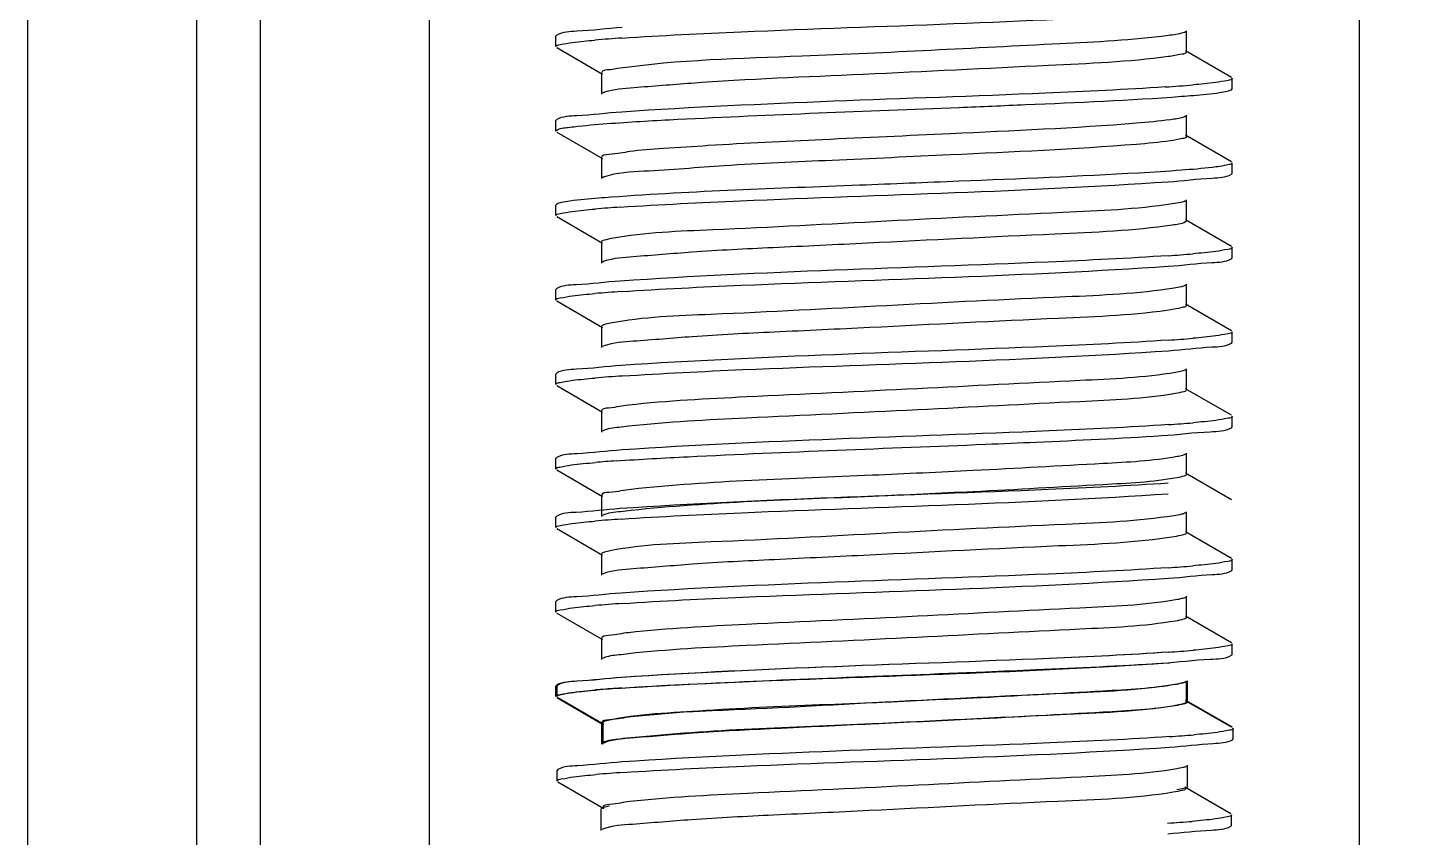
# Model space of a CAD drawing. Extents: x 1382187 to 1725648, y 860327 to 1571294.
# Drawn here: x 1506559.6 to 1506947.2, y 1250876.9 to 1251105.2 of the extents above; entities that cross this region are included whole.
import ezdxf

# ---------------------------------------------------------------- set-up
doc = ezdxf.new("R2010")
doc.units = 0
doc.header["$LTSCALE"] = 1000
doc.header["$MEASUREMENT"] = 0
doc.styles.get("Standard").update_dxf_attribs({"font": 'gbenor.shx', "bigfont": 'gbcbig.shx'})
doc.dimstyles.get("Standard").update_dxf_attribs({"dimtxt": 0.18, "dimasz": 0.18, "dimexe": 0.18, "dimexo": 0.0625, "dimgap": 0.09, "dimtad": 0, "dimtih": 1, "dimtoh": 1, "dimdec": 4, "dimzin": 0, "dimdsep": 46, "dimtxsty": 'Standard', "dimcen": 0.09, "dimadec": 0, "dimazin": 0, "dimtfac": 1, "dimtdec": 4, "dimtofl": 0, "dimtmove": 0, "dimatfit": 3, "dimfxl": 0, "dimtolj": 1, "dimtzin": 0, "dimarcsym": 0})

msp = doc.modelspace()

# ---------------------------------------------------------------- linework, layer by layer
at = {"linetype": 'Continuous'}
for p, q in [((1506559.63, 1253335.18), (1506559.63, 1248594.16)), ((1506607.26, 1253335.18), (1506607.26, 1248594.16)), ((1506625.12, 1253335.18), (1506625.12, 1248594.16)), ((1506672.74, 1253335.18), (1506672.74, 1248594.16)), ((1506934.68, 1253335.18), (1506934.68, 1248594.16)), ((1506708.69, 1251103.06), (1506708.46, 1251102.8)), ((1506708.46, 1251099.83), (1506708.46, 1251102.8)), ((1506708.46, 1251099.83), (1506708.46, 1251102.8)), ((1506886.07, 1251098.34), (1506886.07, 1251104.29)), ((1506708.69, 1251099.57), (1506721.61, 1251092.08)), ((1506898.74, 1251091.16), (1506885.81, 1251098.64)), ((1506721.35, 1251092.39), (1506721.35, 1251086.43)), ((1506898.74, 1251087.66), (1506898.96, 1251087.92)), ((1506898.96, 1251087.92), (1506898.96, 1251090.9)), ((1506898.96, 1251087.92), (1506898.96, 1251090.9)), ((1506886.07, 1251074.53), (1506886.07, 1251080.48)), ((1506708.69, 1251079.25), (1506708.46, 1251078.99)), ((1506708.46, 1251076.01), (1506708.46, 1251078.99)), ((1506708.46, 1251076.01), (1506708.46, 1251078.99)), ((1506708.69, 1251075.75), (1506721.61, 1251068.27)), ((1506898.74, 1251067.34), (1506885.81, 1251074.83)), ((1506721.35, 1251068.57), (1506721.35, 1251062.62)), ((1506898.74, 1251063.85), (1506898.96, 1251064.11)), ((1506898.96, 1251064.11), (1506898.96, 1251067.08)), ((1506898.96, 1251064.11), (1506898.96, 1251067.08)), ((1506886.07, 1251050.71), (1506886.07, 1251056.67)), ((1506708.69, 1251055.44), (1506708.46, 1251055.18)), ((1506708.46, 1251052.2), (1506708.46, 1251055.18)), ((1506708.46, 1251052.2), (1506708.46, 1251055.18)), ((1506708.69, 1251051.94), (1506721.61, 1251044.46)), ((1506898.74, 1251043.53), (1506885.81, 1251051.01)), ((1506721.35, 1251044.76), (1506721.35, 1251038.81)), ((1506898.96, 1251040.29), (1506898.96, 1251043.27)), ((1506898.96, 1251040.29), (1506898.96, 1251043.27)), ((1506722.07, 1251039.31), (1506721.61, 1251039.11)), ((1506898.74, 1251040.03), (1506898.96, 1251040.29)), ((1506708.69, 1251031.63), (1506708.46, 1251031.36)), ((1506708.46, 1251028.39), (1506708.46, 1251031.36)), ((1506708.46, 1251028.39), (1506708.46, 1251031.36)), ((1506886.07, 1251026.9), (1506886.07, 1251032.85)), ((1506708.69, 1251028.13), (1506721.61, 1251020.65)), ((1506898.74, 1251019.72), (1506885.81, 1251027.2)), ((1506721.35, 1251020.95), (1506721.35, 1251014.99)), ((1506898.96, 1251016.48), (1506898.96, 1251019.46)), ((1506898.96, 1251016.48), (1506898.96, 1251019.46)), ((1506722.03, 1251015.48), (1506721.61, 1251015.3)), ((1506898.74, 1251016.22), (1506898.96, 1251016.48)), ((1506708.69, 1251007.81), (1506708.46, 1251007.55)), ((1506708.46, 1251004.58), (1506708.46, 1251007.55)), ((1506708.46, 1251004.58), (1506708.46, 1251007.55)), ((1506886.07, 1251003.09), (1506886.07, 1251009.04)), ((1506708.69, 1251004.31), (1506721.61, 1250996.83)), ((1506898.74, 1250995.91), (1506885.81, 1251003.39)), ((1506721.35, 1250997.13), (1506721.35, 1250991.18)), ((1506898.96, 1250992.67), (1506898.96, 1250995.65)), ((1506898.96, 1250992.67), (1506898.96, 1250995.65)), ((1506898.74, 1250992.41), (1506898.96, 1250992.67)), ((1506708.69, 1250984), (1506708.46, 1250983.74)), ((1506708.46, 1250980.76), (1506708.46, 1250983.74)), ((1506708.46, 1250980.76), (1506708.46, 1250983.74)), ((1506886.07, 1250979.27), (1506886.07, 1250985.23)), ((1506708.69, 1250980.5), (1506721.61, 1250973.02)), ((1506898.74, 1250972.09), (1506885.81, 1250979.58)), ((1506721.35, 1250973.32), (1506721.35, 1250967.37)), ((1506708.69, 1250967.49), (1506708.46, 1250967.23)), ((1506708.46, 1250964.25), (1506708.46, 1250967.23)), ((1506708.46, 1250964.25), (1506708.46, 1250967.23)), ((1506886.07, 1250962.77), (1506886.07, 1250968.72)), ((1506708.69, 1250963.99), (1506721.61, 1250956.51)), ((1506898.74, 1250955.58), (1506885.81, 1250963.07)), ((1506721.35, 1250956.81), (1506721.35, 1250950.86)), ((1506898.74, 1250952.09), (1506898.96, 1250952.35)), ((1506898.96, 1250952.35), (1506898.96, 1250955.32)), ((1506898.96, 1250952.35), (1506898.96, 1250955.32)), ((1506722.03, 1250951.34), (1506721.61, 1250951.16)), ((1506886.07, 1250938.95), (1506886.07, 1250944.91)), ((1506708.69, 1250943.68), (1506708.46, 1250943.42)), ((1506708.46, 1250940.44), (1506708.46, 1250943.42)), ((1506708.46, 1250940.44), (1506708.46, 1250943.42)), ((1506708.69, 1250940.18), (1506721.61, 1250932.7)), ((1506898.74, 1250931.77), (1506885.81, 1250939.25)), ((1506721.35, 1250933), (1506721.35, 1250927.05)), ((1506898.74, 1250928.27), (1506898.96, 1250928.53)), ((1506898.96, 1250928.53), (1506898.96, 1250931.51)), ((1506898.96, 1250928.53), (1506898.96, 1250931.51)), ((1506886.07, 1250915.14), (1506886.07, 1250921.09)), ((1506886.38, 1250915.15), (1506886.38, 1250921.1)), ((1506708.69, 1250919.87), (1506708.46, 1250919.6)), ((1506708.46, 1250916.63), (1506708.46, 1250919.6)), ((1506708.46, 1250916.63), (1506708.46, 1250919.6)), ((1506709, 1250919.87), (1506708.77, 1250919.61)), ((1506708.77, 1250916.63), (1506708.77, 1250919.61)), ((1506708.77, 1250916.63), (1506708.77, 1250919.61)), ((1506708.69, 1250916.37), (1506721.61, 1250908.89)), ((1506709, 1250916.37), (1506721.92, 1250908.89)), ((1506898.74, 1250907.96), (1506885.81, 1250915.44)), ((1506899.05, 1250907.97), (1506886.12, 1250915.45)), ((1506721.35, 1250909.19), (1506721.35, 1250903.23)), ((1506721.66, 1250909.19), (1506721.66, 1250903.24)), ((1506899.27, 1250904.73), (1506899.27, 1250907.7)), ((1506899.27, 1250904.73), (1506899.27, 1250907.7)), ((1506722.34, 1250903.72), (1506721.92, 1250903.54)), ((1506899.05, 1250904.47), (1506899.27, 1250904.73)), ((1506886.38, 1250891.33), (1506886.38, 1250897.29)), ((1506709, 1250896.06), (1506708.77, 1250895.8)), ((1506708.77, 1250892.82), (1506708.77, 1250895.8)), ((1506708.77, 1250892.82), (1506708.77, 1250895.8)), ((1506709, 1250892.56), (1506721.92, 1250885.08)), ((1506898.53, 1250883.57), (1506885.61, 1250891.05)), ((1506721.15, 1250884.8), (1506721.15, 1250878.84)), ((1506898.76, 1250880.33), (1506898.76, 1250883.31)), ((1506898.76, 1250880.33), (1506898.76, 1250883.31)), ((1506721.82, 1250879.33), (1506721.41, 1250879.14)), ((1506898.53, 1250880.07), (1506898.76, 1250880.33))]:
    msp.add_line(p, q, dxfattribs=at)
for centre, radius, start, end in [((1506754.58, 1250684), 419.14, 93.7658, 94.8061), ((1506852.48, 1251511.39), 423.82, 273.7363, 274.8052), ((1506754, 1250643.6), 411.89, 93.8141, 94.8058), ((1506853.57, 1251450.08), 410.09, 273.8288, 274.8033), ((1506754.31, 1250615.85), 415.84, 93.7876, 94.8061), ((1506853.58, 1251426.14), 409.97, 273.8296, 274.8033), ((1506754.72, 1250586.9), 420.99, 93.7545, 94.8055), ((1506853.66, 1251401.37), 409.01, 273.8359, 274.8035), ((1506752.45, 1250591.54), 392.45, 93.9506, 94.8036), ((1506754.31, 1250551.71), 415.84, 93.7876, 94.8061), ((1506853.58, 1251362.01), 409.97, 273.8296, 274.8033), ((1506754.72, 1250522.77), 420.99, 93.7545, 94.8055), ((1506853.66, 1251337.24), 409.01, 273.8359, 274.8035), ((1506752.45, 1250527.41), 392.45, 93.9506, 94.8036), ((1506754.62, 1250504.09), 415.84, 93.7876, 94.8061), ((1506853.89, 1251314.39), 409.97, 273.8296, 274.8033), ((1506755.03, 1250475.15), 420.99, 93.7545, 94.8055), ((1506853.38, 1251289.99), 409.97, 273.8296, 274.8033)]:
    msp.add_arc(centre, radius, start, end, dxfattribs=at)
for points, knots in [([(1506727.05, 1251102.23), (1506738.24, 1251102.99), (1506789.26, 1251105.44), (1506840.34, 1251106.66), (1506880.1, 1251109.31)], [0, 0, 0, 0, 0.219727, 1, 1, 1, 1]), ([(1506727.17, 1251105.22), (1506722.89, 1251104.93), (1506716.89, 1251104.1), (1506710.35, 1251104.02), (1506708.69, 1251103.06)], [0, 0, 0, 0, 0.691048, 1, 1, 1, 1]), ([(1506880.98, 1251102.95), (1506870.85, 1251101.6), (1506836.39, 1251100.01), (1506784.72, 1251097.03), (1506743, 1251096.09), (1506725.77, 1251093.63)], [0, 0, 0, 0, 0.197296, 0.66439, 1, 1, 1, 1]), ([(1506885.81, 1251103.99), (1506885.61, 1251103.87), (1506884.04, 1251103.33), (1506882.39, 1251103.14), (1506880.98, 1251102.95)], [0, 0, 0, 0, 0.139781, 1, 1, 1, 1]), ([(1506708.46, 1251099.83), (1506708.46, 1251100.26), (1506710.78, 1251100.55), (1506711.95, 1251100.87), (1506713.12, 1251101.02)], [0, 0, 0, 0, 0.27128, 1, 1, 1, 1]), ([(1506880.98, 1251097), (1506869.78, 1251095.51), (1506841.04, 1251094.27), (1506796.27, 1251091.91), (1506757.22, 1251090.45), (1506733.06, 1251088.39), (1506724.81, 1251087.82), (1506722.18, 1251086.97)], [0, 0, 0, 0, 0.213061, 0.541106, 0.846102, 0.947882, 1, 1, 1, 1]), ([(1506886.07, 1251098.34), (1506886.08, 1251097.86), (1506883.55, 1251097.51), (1506882.26, 1251097.17), (1506880.98, 1251097)], [0, 0, 0, 0, 0.272864, 1, 1, 1, 1]), ([(1506725.77, 1251093.63), (1506725.13, 1251093.54), (1506723.89, 1251093.19), (1506721.35, 1251093.27), (1506721.35, 1251092.39)], [0, 0, 0, 0, 0.421903, 1, 1, 1, 1]), ([(1506880.1, 1251088.47), (1506868.86, 1251087.72), (1506817.84, 1251085.28), (1506766.76, 1251084.06), (1506727.05, 1251081.4)], [0, 0, 0, 0, 0.220644, 1, 1, 1, 1]), ([(1506898.96, 1251090.9), (1506898.96, 1251090.45), (1506896.61, 1251090.17), (1506895.43, 1251089.85), (1506894.25, 1251089.7)], [0, 0, 0, 0, 0.271064, 1, 1, 1, 1]), ([(1506895.42, 1251086.88), (1506896.14, 1251086.99), (1506897.25, 1251087.19), (1506898.38, 1251087.45), (1506898.74, 1251087.66)], [0, 0, 0, 0, 0.639507, 1, 1, 1, 1]), ([(1506722.18, 1251086.97), (1506722.07, 1251086.93), (1506721.88, 1251086.87), (1506721.69, 1251086.78), (1506721.61, 1251086.73)], [0, 0, 0, 0, 0.559243, 1, 1, 1, 1]), ([(1506822.04, 1251082.7), (1506828.27, 1251082.95), (1506849.16, 1251083.84), (1506870.06, 1251084.71), (1506884.69, 1251085.82)], [0, 0, 0, 0, 0.298277, 1, 1, 1, 1]), ([(1506884.69, 1251085.82), (1506885.8, 1251085.9), (1506889.38, 1251086.19), (1506892.96, 1251086.52), (1506895.42, 1251086.88)], [0, 0, 0, 0, 0.308788, 1, 1, 1, 1]), ([(1506727.05, 1251081.4), (1506722.79, 1251081.11), (1506716.84, 1251080.29), (1506710.34, 1251080.2), (1506708.69, 1251079.25)], [0, 0, 0, 0, 0.690938, 1, 1, 1, 1]), ([(1506724.06, 1251078.21), (1506730.28, 1251078.67), (1506762.93, 1251080.48), (1506795.61, 1251081.63), (1506822.04, 1251082.7)], [0, 0, 0, 0, 0.190978, 1, 1, 1, 1]), ([(1506885.81, 1251080.18), (1506885.63, 1251080.07), (1506884.24, 1251079.58), (1506882.78, 1251079.39), (1506881.54, 1251079.22)], [0, 0, 0, 0, 0.143278, 1, 1, 1, 1]), ([(1506708.46, 1251076.01), (1506708.46, 1251076.14), (1506709.88, 1251077.03), (1506711.17, 1251076.94), (1506712.43, 1251077.11)], [0, 0, 0, 0, 0.088833, 1, 1, 1, 1]), ([(1506712.43, 1251077.11), (1506713.17, 1251077.21), (1506717.03, 1251077.68), (1506720.92, 1251077.99), (1506724.06, 1251078.21)], [0, 0, 0, 0, 0.191282, 1, 1, 1, 1]), ([(1506881.54, 1251079.22), (1506878.36, 1251078.77), (1506857.72, 1251076.95), (1506837.03, 1251076.08), (1506819.56, 1251075.26)], [0, 0, 0, 0, 0.155236, 1, 1, 1, 1]), ([(1506819.56, 1251075.26), (1506807.55, 1251074.7), (1506784.89, 1251073.65), (1506757.71, 1251072.4), (1506739.97, 1251071.13), (1506729.96, 1251070.57), (1506725.35, 1251069.46), (1506721.35, 1251069.29), (1506721.35, 1251068.57)], [0, 0, 0, 0, 0.365862, 0.692448, 0.821022, 0.917724, 0.97803, 1, 1, 1, 1]), ([(1506881.54, 1251073.26), (1506878.36, 1251072.81), (1506857.72, 1251071), (1506837.03, 1251070.13), (1506819.56, 1251069.31)], [0, 0, 0, 0, 0.155236, 1, 1, 1, 1]), ([(1506886.07, 1251074.53), (1506886.07, 1251074.09), (1506883.85, 1251073.72), (1506882.68, 1251073.42), (1506881.54, 1251073.26)], [0, 0, 0, 0, 0.274842, 1, 1, 1, 1]), ([(1506819.56, 1251069.31), (1506808.46, 1251068.79), (1506787.24, 1251067.77), (1506758.38, 1251066.58), (1506737.14, 1251064.77), (1506725.66, 1251064.33), (1506722.12, 1251063.14)], [0, 0, 0, 0, 0.341185, 0.653122, 0.885228, 1, 1, 1, 1]), ([(1506884.69, 1251064.98), (1506880.71, 1251064.68), (1506859.84, 1251063.38), (1506838.94, 1251062.55), (1506822.04, 1251061.86)], [0, 0, 0, 0, 0.190944, 1, 1, 1, 1]), ([(1506895.42, 1251066.05), (1506894.75, 1251065.95), (1506891.18, 1251065.49), (1506887.59, 1251065.2), (1506884.69, 1251064.98)], [0, 0, 0, 0, 0.190097, 1, 1, 1, 1]), ([(1506898.96, 1251067.08), (1506898.96, 1251066.74), (1506897.24, 1251066.41), (1506896.31, 1251066.18), (1506895.42, 1251066.05)], [0, 0, 0, 0, 0.27614, 1, 1, 1, 1]), ([(1506722.12, 1251063.14), (1506722.02, 1251063.1), (1506721.85, 1251063.04), (1506721.68, 1251062.96), (1506721.61, 1251062.92)], [0, 0, 0, 0, 0.555338, 1, 1, 1, 1]), ([(1506822.04, 1251061.86), (1506812.68, 1251061.49), (1506780.02, 1251060.15), (1506747.33, 1251059.07), (1506724.06, 1251057.38)], [0, 0, 0, 0, 0.286355, 1, 1, 1, 1]), ([(1506726.6, 1251054.58), (1506737.88, 1251055.34), (1506789.34, 1251057.82), (1506840.85, 1251059.01), (1506880.96, 1251061.74)], [0, 0, 0, 0, 0.219568, 1, 1, 1, 1]), ([(1506880.96, 1251061.74), (1506885.07, 1251062.02), (1506890.84, 1251062.82), (1506897.13, 1251062.93), (1506898.74, 1251063.85)], [0, 0, 0, 0, 0.690319, 1, 1, 1, 1]), ([(1506712.43, 1251056.28), (1506711.61, 1251056.16), (1506710.36, 1251055.95), (1506709.08, 1251055.67), (1506708.69, 1251055.44)], [0, 0, 0, 0, 0.644209, 1, 1, 1, 1]), ([(1506724.06, 1251057.38), (1506722.86, 1251057.29), (1506718.98, 1251056.99), (1506715.1, 1251056.65), (1506712.43, 1251056.28)], [0, 0, 0, 0, 0.307497, 1, 1, 1, 1]), ([(1506885.81, 1251056.36), (1506885.41, 1251056.13), (1506884.13, 1251055.83), (1506882.88, 1251055.6), (1506882.07, 1251055.48)], [0, 0, 0, 0, 0.361658, 1, 1, 1, 1]), ([(1506708.46, 1251052.2), (1506708.46, 1251052.63), (1506710.74, 1251052.92), (1506711.89, 1251053.23), (1506713.04, 1251053.38)], [0, 0, 0, 0, 0.271559, 1, 1, 1, 1]), ([(1506882.07, 1251055.48), (1506871.88, 1251053.96), (1506844.96, 1251052.8), (1506801.84, 1251050.67), (1506759.5, 1251048.36), (1506733.55, 1251047.43), (1506724.14, 1251045.75)], [0, 0, 0, 0, 0.195167, 0.509727, 0.818873, 1, 1, 1, 1]), ([(1506882.07, 1251049.53), (1506871.16, 1251047.9), (1506842.46, 1251046.76), (1506804.97, 1251044.81), (1506770.84, 1251043.2), (1506748.78, 1251042.15), (1506733.05, 1251040.73), (1506724.68, 1251040.22), (1506722.07, 1251039.31)], [0, 0, 0, 0, 0.206258, 0.536041, 0.702749, 0.845523, 0.948379, 1, 1, 1, 1]), ([(1506886.07, 1251050.71), (1506886.07, 1251050.58), (1506884.69, 1251049.63), (1506883.34, 1251049.72), (1506882.07, 1251049.53)], [0, 0, 0, 0, 0.092026, 1, 1, 1, 1]), ([(1506724.14, 1251045.75), (1506723.44, 1251045.62), (1506722.66, 1251045.44), (1506721.35, 1251045.05), (1506721.35, 1251044.76)], [0, 0, 0, 0, 0.714515, 1, 1, 1, 1]), ([(1506880.96, 1251040.9), (1506869.7, 1251040.14), (1506818.24, 1251037.66), (1506766.73, 1251036.46), (1506726.6, 1251033.74)], [0, 0, 0, 0, 0.219101, 1, 1, 1, 1]), ([(1506898.96, 1251043.27), (1506898.96, 1251042.84), (1506896.67, 1251042.55), (1506895.51, 1251042.24), (1506894.36, 1251042.09)], [0, 0, 0, 0, 0.271489, 1, 1, 1, 1]), ([(1506726.84, 1251030.78), (1506738.14, 1251031.54), (1506789.51, 1251034.01), (1506840.95, 1251035.21), (1506880.96, 1251037.93)], [0, 0, 0, 0, 0.220145, 1, 1, 1, 1]), ([(1506880.96, 1251037.93), (1506885.08, 1251038.21), (1506890.85, 1251039), (1506897.13, 1251039.11), (1506898.74, 1251040.03)], [0, 0, 0, 0, 0.690311, 1, 1, 1, 1]), ([(1506726.6, 1251033.74), (1506722.45, 1251033.46), (1506716.64, 1251032.66), (1506710.3, 1251032.55), (1506708.69, 1251031.63)], [0, 0, 0, 0, 0.690488, 1, 1, 1, 1]), ([(1506708.46, 1251028.39), (1506708.46, 1251028.82), (1506710.76, 1251029.11), (1506711.92, 1251029.42), (1506713.08, 1251029.57)], [0, 0, 0, 0, 0.271407, 1, 1, 1, 1]), ([(1506882.56, 1251031.74), (1506872.47, 1251030.13), (1506845.39, 1251029.05), (1506801.93, 1251026.87), (1506759.25, 1251024.48), (1506733.11, 1251023.65), (1506723.78, 1251021.87)], [0, 0, 0, 0, 0.192752, 0.509476, 0.820909, 1, 1, 1, 1]), ([(1506885.81, 1251032.55), (1506885.46, 1251032.35), (1506884.35, 1251032.06), (1506883.26, 1251031.85), (1506882.56, 1251031.74)], [0, 0, 0, 0, 0.367273, 1, 1, 1, 1]), ([(1506882.56, 1251025.79), (1506871.83, 1251024.08), (1506843.15, 1251023.03), (1506805.63, 1251021.02), (1506771.23, 1251019.41), (1506748.93, 1251018.35), (1506733.07, 1251016.9), (1506724.63, 1251016.41), (1506722.03, 1251015.48)], [0, 0, 0, 0, 0.202669, 0.533226, 0.70113, 0.845024, 0.948509, 1, 1, 1, 1]), ([(1506886.07, 1251026.9), (1506886.07, 1251026.55), (1506884.39, 1251026.16), (1506883.44, 1251025.93), (1506882.56, 1251025.79)], [0, 0, 0, 0, 0.280154, 1, 1, 1, 1]), ([(1506723.78, 1251021.87), (1506723.16, 1251021.75), (1506722.47, 1251021.59), (1506721.35, 1251021.2), (1506721.35, 1251020.95)], [0, 0, 0, 0, 0.71086, 1, 1, 1, 1]), ([(1506898.96, 1251019.46), (1506898.96, 1251019.02), (1506896.67, 1251018.74), (1506895.52, 1251018.43), (1506894.36, 1251018.28)], [0, 0, 0, 0, 0.271495, 1, 1, 1, 1]), ([(1506880.96, 1251017.09), (1506869.73, 1251016.33), (1506818.36, 1251013.85), (1506766.93, 1251012.65), (1506726.84, 1251009.95)], [0, 0, 0, 0, 0.21884, 1, 1, 1, 1]), ([(1506727.15, 1251006.99), (1506738.47, 1251007.75), (1506789.76, 1251010.21), (1506841.11, 1251011.4), (1506881.02, 1251014.12)], [0, 0, 0, 0, 0.220917, 1, 1, 1, 1]), ([(1506881.02, 1251014.12), (1506885.12, 1251014.4), (1506890.87, 1251015.19), (1506897.14, 1251015.3), (1506898.74, 1251016.22)], [0, 0, 0, 0, 0.690253, 1, 1, 1, 1]), ([(1506726.84, 1251009.95), (1506722.64, 1251009.66), (1506716.75, 1251008.85), (1506710.33, 1251008.75), (1506708.69, 1251007.81)], [0, 0, 0, 0, 0.690736, 1, 1, 1, 1]), ([(1506708.46, 1251004.58), (1506708.46, 1251005.02), (1506710.79, 1251005.3), (1506711.97, 1251005.62), (1506713.14, 1251005.77)], [0, 0, 0, 0, 0.271179, 1, 1, 1, 1]), ([(1506883.02, 1251008.01), (1506874.13, 1251006.49), (1506849.77, 1251005.48), (1506809.52, 1251003.28), (1506767.12, 1251001.36), (1506739.98, 1250999.98), (1506728.95, 1250998.77)], [0, 0, 0, 0, 0.175288, 0.472203, 0.784406, 1, 1, 1, 1]), ([(1506885.81, 1251008.74), (1506885.5, 1251008.56), (1506884.56, 1251008.29), (1506883.62, 1251008.11), (1506883.02, 1251008.01)], [0, 0, 0, 0, 0.373528, 1, 1, 1, 1]), ([(1506883.02, 1251002.05), (1506874.13, 1251000.54), (1506849.77, 1250999.53), (1506809.52, 1250997.32), (1506767.12, 1250995.41), (1506739.98, 1250994.03), (1506728.95, 1250992.82)], [0, 0, 0, 0, 0.175288, 0.472203, 0.784406, 1, 1, 1, 1]), ([(1506886.07, 1251003.09), (1506886.07, 1251002.78), (1506884.64, 1251002.38), (1506883.79, 1251002.18), (1506883.02, 1251002.05)], [0, 0, 0, 0, 0.283524, 1, 1, 1, 1]), ([(1506728.95, 1250998.77), (1506727.05, 1250998.57), (1506725.23, 1250998.01), (1506721.35, 1250997.83), (1506721.35, 1250997.13)], [0, 0, 0, 0, 0.732764, 1, 1, 1, 1]), ([(1506898.96, 1250995.65), (1506898.96, 1250995.21), (1506896.68, 1250994.93), (1506895.53, 1250994.61), (1506894.38, 1250994.46)], [0, 0, 0, 0, 0.27155, 1, 1, 1, 1]), ([(1506728.95, 1250992.82), (1506728.03, 1250992.72), (1506725.6, 1250992.35), (1506722.96, 1250992.27), (1506721.61, 1250991.48)], [0, 0, 0, 0, 0.371684, 1, 1, 1, 1]), ([(1506881.02, 1250993.28), (1506869.83, 1250992.52), (1506818.54, 1250990.05), (1506767.2, 1250988.83), (1506727.15, 1250986.15)], [0, 0, 0, 0, 0.218398, 1, 1, 1, 1]), ([(1506879.13, 1250990.18), (1506883.67, 1250990.47), (1506890.03, 1250991.36), (1506896.98, 1250991.4), (1506898.74, 1250992.41)], [0, 0, 0, 0, 0.692027, 1, 1, 1, 1]), ([(1506725.41, 1250983.06), (1506732.16, 1250983.53), (1506766.84, 1250985.4), (1506801.55, 1250986.6), (1506829.49, 1250987.75)], [0, 0, 0, 0, 0.194747, 1, 1, 1, 1]), ([(1506829.49, 1250987.75), (1506834.24, 1250987.95), (1506850.79, 1250988.66), (1506867.34, 1250989.41), (1506879.13, 1250990.18)], [0, 0, 0, 0, 0.286991, 1, 1, 1, 1]), ([(1506727.15, 1250986.15), (1506722.88, 1250985.87), (1506716.89, 1250985.04), (1506710.35, 1250984.95), (1506708.69, 1250984)], [0, 0, 0, 0, 0.691038, 1, 1, 1, 1]), ([(1506883.45, 1250984.27), (1506876.57, 1250983), (1506857.32, 1250982.07), (1506838.19, 1250980.9), (1506826, 1250980.31)], [0, 0, 0, 0, 0.364269, 1, 1, 1, 1]), ([(1506885.81, 1250984.93), (1506885.54, 1250984.77), (1506884.75, 1250984.53), (1506883.95, 1250984.36), (1506883.45, 1250984.27)], [0, 0, 0, 0, 0.380472, 1, 1, 1, 1]), ([(1506708.46, 1250980.76), (1506708.46, 1250981.17), (1506710.6, 1250981.47), (1506711.7, 1250981.76), (1506712.79, 1250981.91)], [0, 0, 0, 0, 0.272497, 1, 1, 1, 1]), ([(1506826, 1250980.31), (1506816.54, 1250979.86), (1506784.43, 1250978.29), (1506752.23, 1250977.41), (1506729.66, 1250975.04)], [0, 0, 0, 0, 0.294359, 1, 1, 1, 1]), ([(1506886.07, 1250979.27), (1506886.07, 1250979), (1506884.86, 1250978.61), (1506884.12, 1250978.44), (1506883.45, 1250978.32)], [0, 0, 0, 0, 0.287487, 1, 1, 1, 1]), ([(1506729.66, 1250975.04), (1506727.58, 1250974.82), (1506725.61, 1250974.2), (1506721.35, 1250974.08), (1506721.35, 1250973.32)], [0, 0, 0, 0, 0.733679, 1, 1, 1, 1]), ([(1506880.96, 1250976.77), (1506869.7, 1250976), (1506818.24, 1250973.52), (1506766.73, 1250972.33), (1506726.6, 1250969.61)], [0, 0, 0, 0, 0.219101, 1, 1, 1, 1]), ([(1506883.45, 1250978.32), (1506876.57, 1250977.05), (1506857.32, 1250976.12), (1506838.19, 1250974.94), (1506826, 1250974.36)], [0, 0, 0, 0, 0.364269, 1, 1, 1, 1]), ([(1506726.84, 1250966.65), (1506738.14, 1250967.41), (1506789.51, 1250969.88), (1506840.95, 1250971.07), (1506880.96, 1250973.79)], [0, 0, 0, 0, 0.220145, 1, 1, 1, 1]), ([(1506826, 1250974.36), (1506816.54, 1250973.91), (1506784.43, 1250972.33), (1506752.23, 1250971.46), (1506729.66, 1250969.08)], [0, 0, 0, 0, 0.294359, 1, 1, 1, 1]), ([(1506726.6, 1250969.61), (1506722.45, 1250969.33), (1506716.64, 1250968.52), (1506710.3, 1250968.42), (1506708.69, 1250967.49)], [0, 0, 0, 0, 0.690488, 1, 1, 1, 1]), ([(1506729.66, 1250969.08), (1506728.64, 1250968.98), (1506725.98, 1250968.58), (1506723.09, 1250968.53), (1506721.61, 1250967.67)], [0, 0, 0, 0, 0.373733, 1, 1, 1, 1]), ([(1506882.56, 1250967.61), (1506872.47, 1250966), (1506845.39, 1250964.91), (1506801.93, 1250962.74), (1506759.25, 1250960.34), (1506733.11, 1250959.52), (1506723.78, 1250957.73)], [0, 0, 0, 0, 0.192752, 0.509476, 0.820909, 1, 1, 1, 1]), ([(1506885.81, 1250968.42), (1506885.46, 1250968.21), (1506884.35, 1250967.93), (1506883.26, 1250967.72), (1506882.56, 1250967.61)], [0, 0, 0, 0, 0.367273, 1, 1, 1, 1]), ([(1506708.46, 1250964.25), (1506708.46, 1250964.69), (1506710.76, 1250964.97), (1506711.92, 1250965.29), (1506713.08, 1250965.44)], [0, 0, 0, 0, 0.271407, 1, 1, 1, 1]), ([(1506882.56, 1250961.65), (1506871.83, 1250959.94), (1506843.15, 1250958.89), (1506805.63, 1250956.89), (1506771.23, 1250955.27), (1506748.93, 1250954.22), (1506733.07, 1250952.77), (1506724.63, 1250952.28), (1506722.03, 1250951.34)], [0, 0, 0, 0, 0.202669, 0.533226, 0.70113, 0.845024, 0.948509, 1, 1, 1, 1]), ([(1506886.07, 1250962.77), (1506886.07, 1250962.42), (1506884.39, 1250962.02), (1506883.44, 1250961.8), (1506882.56, 1250961.65)], [0, 0, 0, 0, 0.280154, 1, 1, 1, 1]), ([(1506723.78, 1250957.73), (1506723.16, 1250957.62), (1506722.47, 1250957.46), (1506721.35, 1250957.07), (1506721.35, 1250956.81)], [0, 0, 0, 0, 0.71086, 1, 1, 1, 1]), ([(1506880.96, 1250952.96), (1506869.73, 1250952.19), (1506818.36, 1250949.72), (1506766.93, 1250948.51), (1506726.84, 1250945.81)], [0, 0, 0, 0, 0.21884, 1, 1, 1, 1]), ([(1506881.02, 1250949.98), (1506885.12, 1250950.26), (1506890.87, 1250951.06), (1506897.14, 1250951.17), (1506898.74, 1250952.09)], [0, 0, 0, 0, 0.690253, 1, 1, 1, 1]), ([(1506898.96, 1250955.32), (1506898.96, 1250954.89), (1506896.67, 1250954.61), (1506895.52, 1250954.29), (1506894.36, 1250954.14)], [0, 0, 0, 0, 0.271495, 1, 1, 1, 1]), ([(1506727.15, 1250942.86), (1506738.47, 1250943.61), (1506789.76, 1250946.07), (1506841.11, 1250947.27), (1506881.02, 1250949.98)], [0, 0, 0, 0, 0.220917, 1, 1, 1, 1]), ([(1506726.84, 1250945.81), (1506722.64, 1250945.53), (1506716.75, 1250944.71), (1506710.33, 1250944.62), (1506708.69, 1250943.68)], [0, 0, 0, 0, 0.690736, 1, 1, 1, 1]), ([(1506883.02, 1250943.87), (1506874.13, 1250942.35), (1506849.77, 1250941.35), (1506809.52, 1250939.14), (1506767.12, 1250937.22), (1506739.98, 1250935.85), (1506728.95, 1250934.64)], [0, 0, 0, 0, 0.175288, 0.472203, 0.784406, 1, 1, 1, 1]), ([(1506885.81, 1250944.6), (1506885.5, 1250944.42), (1506884.56, 1250944.16), (1506883.62, 1250943.97), (1506883.02, 1250943.87)], [0, 0, 0, 0, 0.373528, 1, 1, 1, 1]), ([(1506708.46, 1250940.44), (1506708.46, 1250940.88), (1506710.79, 1250941.16), (1506711.97, 1250941.48), (1506713.14, 1250941.63)], [0, 0, 0, 0, 0.271179, 1, 1, 1, 1]), ([(1506883.02, 1250937.92), (1506874.13, 1250936.4), (1506849.77, 1250935.4), (1506809.52, 1250933.19), (1506767.12, 1250931.27), (1506739.98, 1250929.9), (1506728.95, 1250928.69)], [0, 0, 0, 0, 0.175288, 0.472203, 0.784406, 1, 1, 1, 1]), ([(1506886.07, 1250938.95), (1506886.07, 1250938.64), (1506884.64, 1250938.25), (1506883.79, 1250938.05), (1506883.02, 1250937.92)], [0, 0, 0, 0, 0.283524, 1, 1, 1, 1]), ([(1506728.95, 1250934.64), (1506727.05, 1250934.43), (1506725.23, 1250933.88), (1506721.35, 1250933.7), (1506721.35, 1250933)], [0, 0, 0, 0, 0.732764, 1, 1, 1, 1]), ([(1506728.95, 1250928.69), (1506728.03, 1250928.59), (1506725.6, 1250928.22), (1506722.96, 1250928.13), (1506721.61, 1250927.35)], [0, 0, 0, 0, 0.371684, 1, 1, 1, 1]), ([(1506881.27, 1250929.15), (1506870.01, 1250928.38), (1506818.55, 1250925.91), (1506767.04, 1250924.71), (1506726.91, 1250921.99)], [0, 0, 0, 0, 0.219101, 1, 1, 1, 1]), ([(1506881.02, 1250929.15), (1506869.83, 1250928.39), (1506818.54, 1250925.91), (1506767.2, 1250924.7), (1506727.15, 1250922.02)], [0, 0, 0, 0, 0.218398, 1, 1, 1, 1]), ([(1506879.13, 1250926.04), (1506883.67, 1250926.34), (1506890.03, 1250927.22), (1506896.98, 1250927.26), (1506898.74, 1250928.27)], [0, 0, 0, 0, 0.692027, 1, 1, 1, 1]), ([(1506898.96, 1250931.51), (1506898.96, 1250931.08), (1506896.68, 1250930.79), (1506895.53, 1250930.48), (1506894.38, 1250930.33)], [0, 0, 0, 0, 0.27155, 1, 1, 1, 1]), ([(1506727.15, 1250919.03), (1506738.45, 1250919.79), (1506789.82, 1250922.26), (1506841.26, 1250923.45), (1506881.27, 1250926.17)], [0, 0, 0, 0, 0.220145, 1, 1, 1, 1]), ([(1506829.49, 1250923.62), (1506834.24, 1250923.82), (1506850.79, 1250924.52), (1506867.34, 1250925.28), (1506879.13, 1250926.04)], [0, 0, 0, 0, 0.286991, 1, 1, 1, 1]), ([(1506727.15, 1250922.02), (1506722.88, 1250921.73), (1506716.89, 1250920.9), (1506710.35, 1250920.82), (1506708.69, 1250919.87)], [0, 0, 0, 0, 0.691038, 1, 1, 1, 1]), ([(1506726.91, 1250921.99), (1506722.76, 1250921.71), (1506716.95, 1250920.9), (1506710.61, 1250920.8), (1506709, 1250919.87)], [0, 0, 0, 0, 0.690488, 1, 1, 1, 1]), ([(1506725.41, 1250918.92), (1506732.16, 1250919.4), (1506766.84, 1250921.26), (1506801.55, 1250922.47), (1506829.49, 1250923.62)], [0, 0, 0, 0, 0.194747, 1, 1, 1, 1]), ([(1506886.12, 1250920.8), (1506885.77, 1250920.59), (1506884.66, 1250920.31), (1506883.57, 1250920.1), (1506882.87, 1250919.99)], [0, 0, 0, 0, 0.367273, 1, 1, 1, 1]), ([(1506885.81, 1250920.79), (1506885.54, 1250920.64), (1506884.75, 1250920.4), (1506883.95, 1250920.23), (1506883.45, 1250920.13)], [0, 0, 0, 0, 0.380472, 1, 1, 1, 1]), ([(1506708.46, 1250916.63), (1506708.46, 1250917.04), (1506710.6, 1250917.34), (1506711.7, 1250917.63), (1506712.79, 1250917.77)], [0, 0, 0, 0, 0.272497, 1, 1, 1, 1]), ([(1506708.77, 1250916.63), (1506708.77, 1250917.07), (1506711.07, 1250917.35), (1506712.23, 1250917.67), (1506713.39, 1250917.82)], [0, 0, 0, 0, 0.271407, 1, 1, 1, 1]), ([(1506882.87, 1250919.99), (1506872.77, 1250918.38), (1506845.7, 1250917.29), (1506802.24, 1250915.12), (1506759.56, 1250912.72), (1506733.42, 1250911.9), (1506724.09, 1250910.11)], [0, 0, 0, 0, 0.192752, 0.509476, 0.820909, 1, 1, 1, 1]), ([(1506883.45, 1250920.13), (1506876.57, 1250918.87), (1506857.32, 1250917.93), (1506838.19, 1250916.76), (1506826, 1250916.18)], [0, 0, 0, 0, 0.364269, 1, 1, 1, 1]), ([(1506882.87, 1250914.03), (1506872.13, 1250912.33), (1506843.46, 1250911.27), (1506805.94, 1250909.27), (1506771.54, 1250907.65), (1506749.24, 1250906.6), (1506733.38, 1250905.15), (1506724.93, 1250904.66), (1506722.34, 1250903.72)], [0, 0, 0, 0, 0.202669, 0.533226, 0.70113, 0.845024, 0.948509, 1, 1, 1, 1]), ([(1506826, 1250916.18), (1506816.54, 1250915.73), (1506784.43, 1250914.15), (1506752.23, 1250913.28), (1506729.66, 1250910.9)], [0, 0, 0, 0, 0.294359, 1, 1, 1, 1]), ([(1506883.45, 1250914.18), (1506876.57, 1250912.92), (1506857.32, 1250911.98), (1506838.19, 1250910.81), (1506826, 1250910.23)], [0, 0, 0, 0, 0.364269, 1, 1, 1, 1]), ([(1506886.38, 1250915.15), (1506886.38, 1250914.8), (1506884.7, 1250914.41), (1506883.75, 1250914.18), (1506882.87, 1250914.03)], [0, 0, 0, 0, 0.280154, 1, 1, 1, 1]), ([(1506886.07, 1250915.14), (1506886.07, 1250914.87), (1506884.86, 1250914.48), (1506884.12, 1250914.3), (1506883.45, 1250914.18)], [0, 0, 0, 0, 0.287487, 1, 1, 1, 1]), ([(1506729.66, 1250910.9), (1506727.58, 1250910.69), (1506725.61, 1250910.07), (1506721.35, 1250909.94), (1506721.35, 1250909.19)], [0, 0, 0, 0, 0.733679, 1, 1, 1, 1]), ([(1506724.09, 1250910.11), (1506723.47, 1250910), (1506722.77, 1250909.84), (1506721.66, 1250909.45), (1506721.66, 1250909.19)], [0, 0, 0, 0, 0.71086, 1, 1, 1, 1]), ([(1506826, 1250910.23), (1506816.54, 1250909.77), (1506784.43, 1250908.2), (1506752.23, 1250907.32), (1506729.66, 1250904.95)], [0, 0, 0, 0, 0.294359, 1, 1, 1, 1]), ([(1506881.27, 1250905.34), (1506870.04, 1250904.57), (1506818.67, 1250902.1), (1506767.24, 1250900.89), (1506727.15, 1250898.19)], [0, 0, 0, 0, 0.21884, 1, 1, 1, 1]), ([(1506899.27, 1250907.7), (1506899.27, 1250907.27), (1506896.98, 1250906.99), (1506895.83, 1250906.67), (1506894.67, 1250906.52)], [0, 0, 0, 0, 0.271495, 1, 1, 1, 1]), ([(1506729.66, 1250904.95), (1506728.64, 1250904.84), (1506725.98, 1250904.45), (1506723.09, 1250904.39), (1506721.61, 1250903.54)], [0, 0, 0, 0, 0.373733, 1, 1, 1, 1]), ([(1506727.46, 1250895.24), (1506738.78, 1250895.99), (1506790.07, 1250898.45), (1506841.42, 1250899.65), (1506881.33, 1250902.36)], [0, 0, 0, 0, 0.220917, 1, 1, 1, 1]), ([(1506881.33, 1250902.36), (1506885.43, 1250902.64), (1506891.18, 1250903.44), (1506897.45, 1250903.55), (1506899.05, 1250904.47)], [0, 0, 0, 0, 0.690253, 1, 1, 1, 1]), ([(1506727.15, 1250898.19), (1506722.95, 1250897.91), (1506717.06, 1250897.09), (1506710.63, 1250897), (1506709, 1250896.06)], [0, 0, 0, 0, 0.690736, 1, 1, 1, 1]), ([(1506708.77, 1250892.82), (1506708.77, 1250893.26), (1506711.1, 1250893.54), (1506712.28, 1250893.86), (1506713.45, 1250894.01)], [0, 0, 0, 0, 0.271179, 1, 1, 1, 1]), ([(1506883.33, 1250896.25), (1506874.44, 1250894.73), (1506850.08, 1250893.73), (1506809.83, 1250891.52), (1506767.43, 1250889.6), (1506740.28, 1250888.23), (1506729.26, 1250887.02)], [0, 0, 0, 0, 0.175288, 0.472203, 0.784406, 1, 1, 1, 1]), ([(1506886.12, 1250896.99), (1506885.81, 1250896.8), (1506884.87, 1250896.54), (1506883.93, 1250896.35), (1506883.33, 1250896.25)], [0, 0, 0, 0, 0.373528, 1, 1, 1, 1]), ([(1506882.36, 1250889.64), (1506871.62, 1250887.93), (1506842.95, 1250886.88), (1506805.43, 1250884.87), (1506771.03, 1250883.26), (1506748.73, 1250882.2), (1506732.86, 1250880.75), (1506724.42, 1250880.26), (1506721.82, 1250879.33)], [0, 0, 0, 0, 0.202669, 0.533226, 0.70113, 0.845024, 0.948509, 1, 1, 1, 1]), ([(1506885.87, 1250890.75), (1506885.87, 1250890.4), (1506884.19, 1250890.01), (1506883.24, 1250889.78), (1506882.36, 1250889.64)], [0, 0, 0, 0, 0.280154, 1, 1, 1, 1]), ([(1506886.38, 1250891.33), (1506886.38, 1250891.02), (1506884.95, 1250890.63), (1506884.1, 1250890.43), (1506883.33, 1250890.3)], [0, 0, 0, 0, 0.283524, 1, 1, 1, 1]), ([(1506723.58, 1250885.72), (1506722.96, 1250885.6), (1506722.26, 1250885.44), (1506721.15, 1250885.05), (1506721.15, 1250884.8)], [0, 0, 0, 0, 0.71086, 1, 1, 1, 1]), ([(1506729.26, 1250887.02), (1506727.36, 1250886.81), (1506725.54, 1250886.26), (1506721.66, 1250886.08), (1506721.66, 1250885.38)], [0, 0, 0, 0, 0.732764, 1, 1, 1, 1]), ([(1506898.76, 1250883.31), (1506898.76, 1250882.87), (1506896.47, 1250882.59), (1506895.31, 1250882.27), (1506894.16, 1250882.12)], [0, 0, 0, 0, 0.271495, 1, 1, 1, 1]), ([(1506880.82, 1250877.97), (1506884.92, 1250878.25), (1506890.67, 1250879.04), (1506896.93, 1250879.15), (1506898.53, 1250880.07)], [0, 0, 0, 0, 0.690253, 1, 1, 1, 1])]:
    msp.add_open_spline(points, degree=3, knots=knots, dxfattribs=at)
for points in [[(1506713.12, 1251101.02), (1506715.22, 1251101.29), (1506717.34, 1251101.49), (1506719.46, 1251101.67)], [(1506894.25, 1251089.7), (1506892.16, 1251089.43), (1506890.07, 1251089.24), (1506887.98, 1251089.06)], [(1506713.04, 1251053.38), (1506715.18, 1251053.66), (1506717.34, 1251053.86), (1506719.49, 1251054.04)], [(1506894.36, 1251042.09), (1506892.22, 1251041.81), (1506890.06, 1251041.61), (1506887.91, 1251041.43)], [(1506713.08, 1251029.57), (1506715.2, 1251029.85), (1506717.34, 1251030.05), (1506719.47, 1251030.23)], [(1506894.36, 1251018.28), (1506892.22, 1251018), (1506890.06, 1251017.8), (1506887.91, 1251017.61)], [(1506713.14, 1251005.77), (1506715.24, 1251006.04), (1506717.35, 1251006.23), (1506719.45, 1251006.41)], [(1506894.38, 1250994.46), (1506892.23, 1250994.19), (1506890.07, 1250993.99), (1506887.91, 1250993.8)], [(1506712.79, 1250981.91), (1506715.04, 1250982.21), (1506717.32, 1250982.42), (1506719.59, 1250982.61)], [(1506713.08, 1250965.44), (1506715.2, 1250965.71), (1506717.34, 1250965.91), (1506719.47, 1250966.09)], [(1506894.36, 1250954.14), (1506892.22, 1250953.86), (1506890.06, 1250953.66), (1506887.91, 1250953.48)], [(1506713.14, 1250941.63), (1506715.24, 1250941.9), (1506717.35, 1250942.1), (1506719.45, 1250942.28)], [(1506894.38, 1250930.33), (1506892.23, 1250930.05), (1506890.07, 1250929.85), (1506887.91, 1250929.67)], [(1506712.79, 1250917.77), (1506715.04, 1250918.08), (1506717.32, 1250918.29), (1506719.59, 1250918.48)], [(1506713.39, 1250917.82), (1506715.51, 1250918.09), (1506717.65, 1250918.29), (1506719.78, 1250918.47)], [(1506894.67, 1250906.52), (1506892.53, 1250906.24), (1506890.37, 1250906.04), (1506888.22, 1250905.86)], [(1506713.45, 1250894.01), (1506715.55, 1250894.28), (1506717.66, 1250894.48), (1506719.76, 1250894.66)], [(1506894.16, 1250882.12), (1506892.01, 1250881.85), (1506889.86, 1250881.65), (1506887.71, 1250881.46)]]:
    msp.add_open_spline(points, degree=3, dxfattribs=at)

# ---------------------------------------------------------------- leaders
msp.add_leader([(1506831.31, 1250747.01), (1507820.67, 1251193.47)], dimstyle='Standard', override={"dimgap": 20, "dimtad": 0})

doc.saveas('drawing.dxf')
